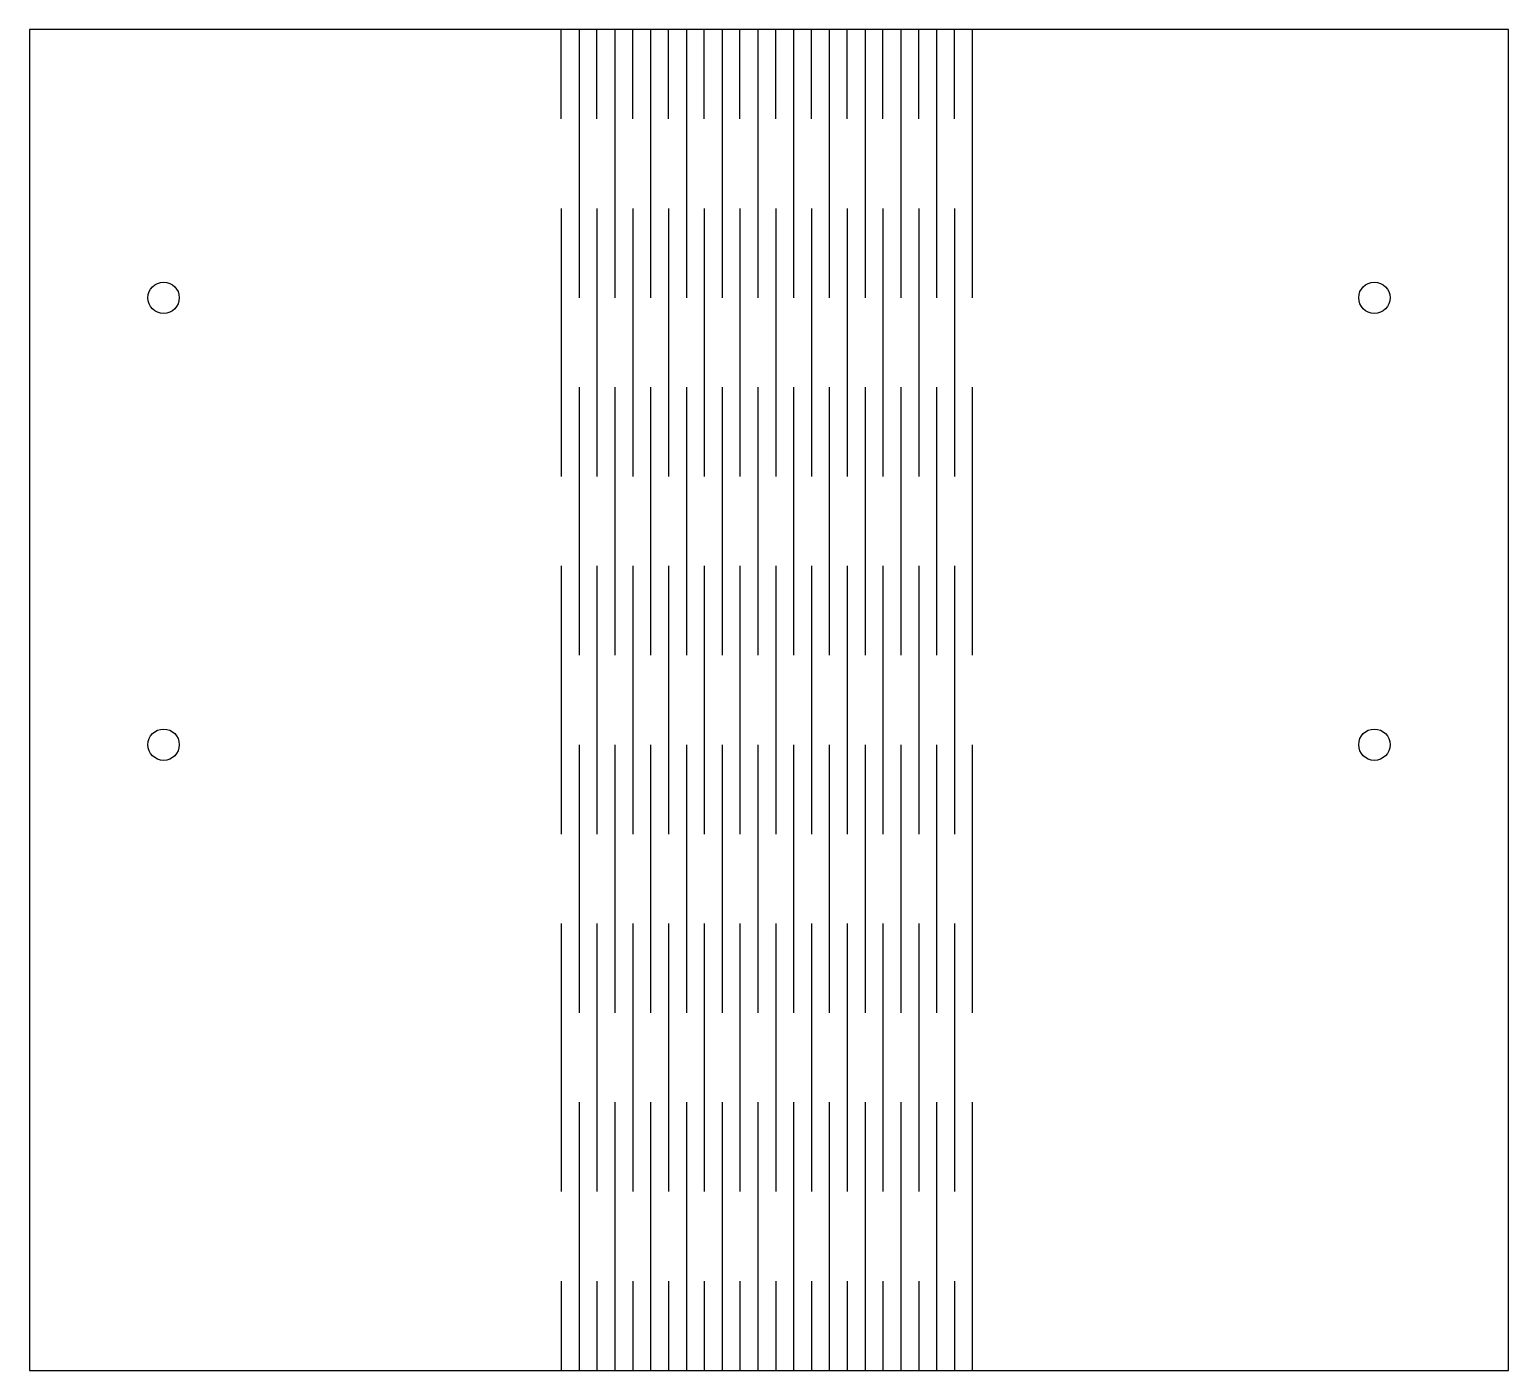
# Model space of a CAD drawing. Header units: millimetres. Extents: x -166 to 0, y -150 to 0.
import ezdxf

# ---------------------------------------------------------------- set-up
doc = ezdxf.new("R2010")
doc.units = ezdxf.units.MM

msp = doc.modelspace()

# ---------------------------------------------------------------- linework, layer by layer
for p, q in [((0, 0), (-165.5, 0)), ((-165.5, 0), (-165.5, -150)), ((-106, -10), (-106, 0)), ((-104, 0), (-104, -30)), ((-102, -10), (-102, 0)), ((-100, 0), (-100, -30)), ((-98, -10), (-98, 0)), ((-96, 0), (-96, -30)), ((-94, -10), (-94, 0)), ((-92, 0), (-92, -30)), ((-90, -10), (-90, 0)), ((-88, 0), (-88, -30)), ((-86, -10), (-86, 0)), ((-84, 0), (-84, -30)), ((-82, -10), (-82, 0)), ((-80, 0), (-80, -30)), ((-78, -10), (-78, 0)), ((-76, 0), (-76, -30)), ((-74, -10), (-74, 0)), ((-72, 0), (-72, -30)), ((-70, -10), (-70, 0)), ((-68, 0), (-68, -30)), ((-66, -10), (-66, 0)), ((-64, 0), (-64, -30)), ((-62, -10), (-62, 0)), ((-60, 0), (-60, -30)), ((0, -150), (0, 0)), ((-106, -20), (-106, -50)), ((-102, -20), (-102, -50)), ((-98, -20), (-98, -50)), ((-94, -20), (-94, -50)), ((-90, -20), (-90, -50)), ((-86, -20), (-86, -50)), ((-82, -20), (-82, -50)), ((-78, -20), (-78, -50)), ((-74, -20), (-74, -50)), ((-70, -20), (-70, -50)), ((-66, -20), (-66, -50)), ((-62, -20), (-62, -50)), ((-104, -40), (-104, -70)), ((-100, -40), (-100, -70)), ((-96, -40), (-96, -70)), ((-92, -40), (-92, -70)), ((-88, -40), (-88, -70)), ((-84, -40), (-84, -70)), ((-80, -40), (-80, -70)), ((-76, -40), (-76, -70)), ((-72, -40), (-72, -70)), ((-68, -40), (-68, -70)), ((-64, -40), (-64, -70)), ((-60, -40), (-60, -70)), ((-106, -60), (-106, -90)), ((-102, -60), (-102, -90)), ((-98, -60), (-98, -90)), ((-94, -60), (-94, -90)), ((-90, -60), (-90, -90)), ((-86, -60), (-86, -90)), ((-82, -60), (-82, -90)), ((-78, -60), (-78, -90)), ((-74, -60), (-74, -90)), ((-70, -60), (-70, -90)), ((-66, -60), (-66, -90)), ((-62, -60), (-62, -90)), ((-104, -80), (-104, -110)), ((-100, -80), (-100, -110)), ((-96, -80), (-96, -110)), ((-92, -80), (-92, -110)), ((-88, -80), (-88, -110)), ((-84, -80), (-84, -110)), ((-80, -80), (-80, -110)), ((-76, -80), (-76, -110)), ((-72, -80), (-72, -110)), ((-68, -80), (-68, -110)), ((-64, -80), (-64, -110)), ((-60, -80), (-60, -110)), ((-106, -100), (-106, -130)), ((-102, -100), (-102, -130)), ((-98, -100), (-98, -130)), ((-94, -100), (-94, -130)), ((-90, -100), (-90, -130)), ((-86, -100), (-86, -130)), ((-82, -100), (-82, -130)), ((-78, -100), (-78, -130)), ((-74, -100), (-74, -130)), ((-70, -100), (-70, -130)), ((-66, -100), (-66, -130)), ((-62, -100), (-62, -130)), ((-104, -120), (-104, -150)), ((-100, -120), (-100, -150)), ((-96, -120), (-96, -150)), ((-92, -120), (-92, -150)), ((-88, -120), (-88, -150)), ((-84, -120), (-84, -150)), ((-80, -120), (-80, -150)), ((-76, -120), (-76, -150)), ((-72, -120), (-72, -150)), ((-68, -120), (-68, -150)), ((-64, -120), (-64, -150)), ((-60, -120), (-60, -150)), ((-106, -140), (-106, -150)), ((-102, -140), (-102, -150)), ((-98, -140), (-98, -150)), ((-94, -140), (-94, -150)), ((-90, -140), (-90, -150)), ((-86, -140), (-86, -150)), ((-82, -140), (-82, -150)), ((-78, -140), (-78, -150)), ((-74, -140), (-74, -150)), ((-70, -140), (-70, -150)), ((-66, -140), (-66, -150)), ((-62, -140), (-62, -150)), ((-165.5, -150), (0, -150))]:
    msp.add_line(p, q)
for centre in [(-150.5, -30), (-15, -30), (-150.5, -80), (-15, -80)]:
    msp.add_circle(centre, 1.75)

doc.saveas('drawing.dxf')
